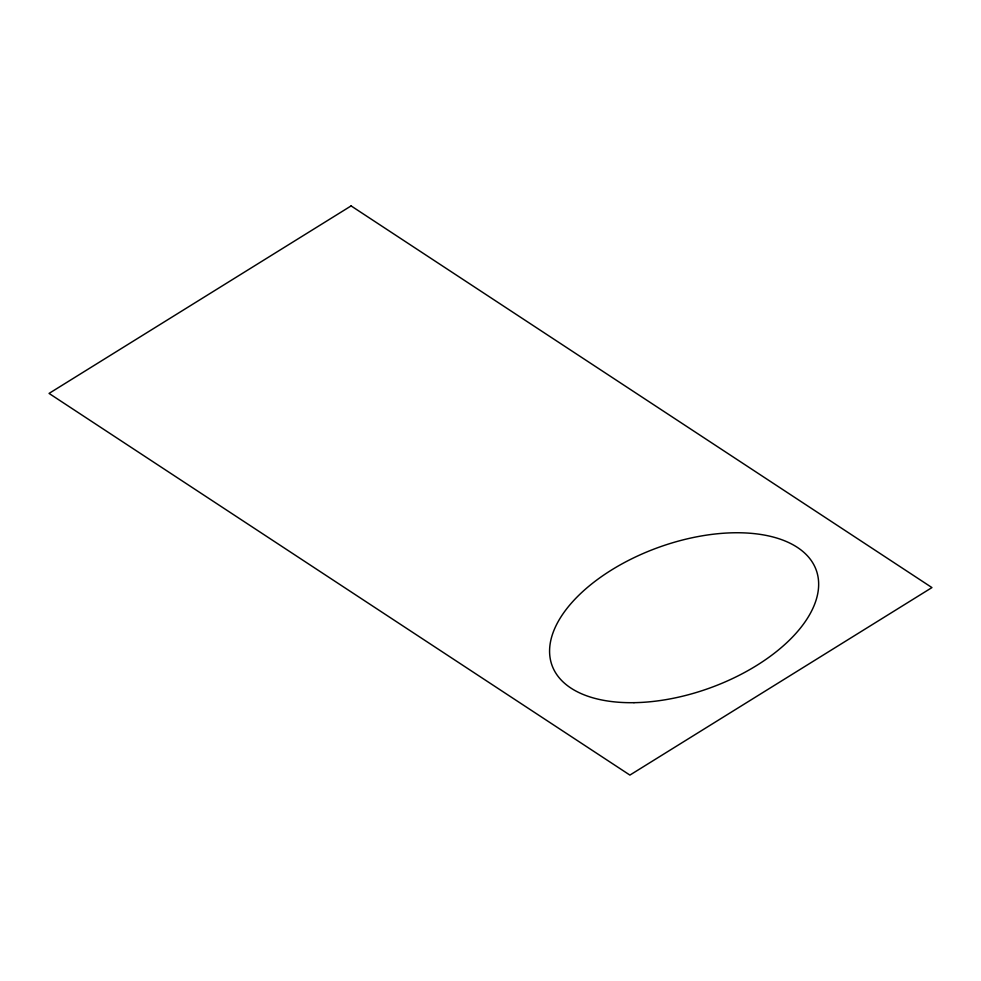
<?xml version="1.0" encoding="UTF-8"?>
<svg xmlns="http://www.w3.org/2000/svg" width="981" height="981" viewBox="0 0 981 981"><rect width="100%" height="100%" fill="white"/><g stroke="black" fill="none" stroke-linecap="round" stroke-linejoin="round"><path stroke-width="1.47" d="M351.1 205.912L49.05 393.418L629.9 775.088L931.95 587.582L351.1 205.912M633.971 702.678A140.43 74.838 -19.8 0 0 817.308 573.578A140.43 74.838 -19.8 0 0 601.071 576.914A140.43 74.838 -19.8 0 0 633.971 702.678"/></g></svg>
